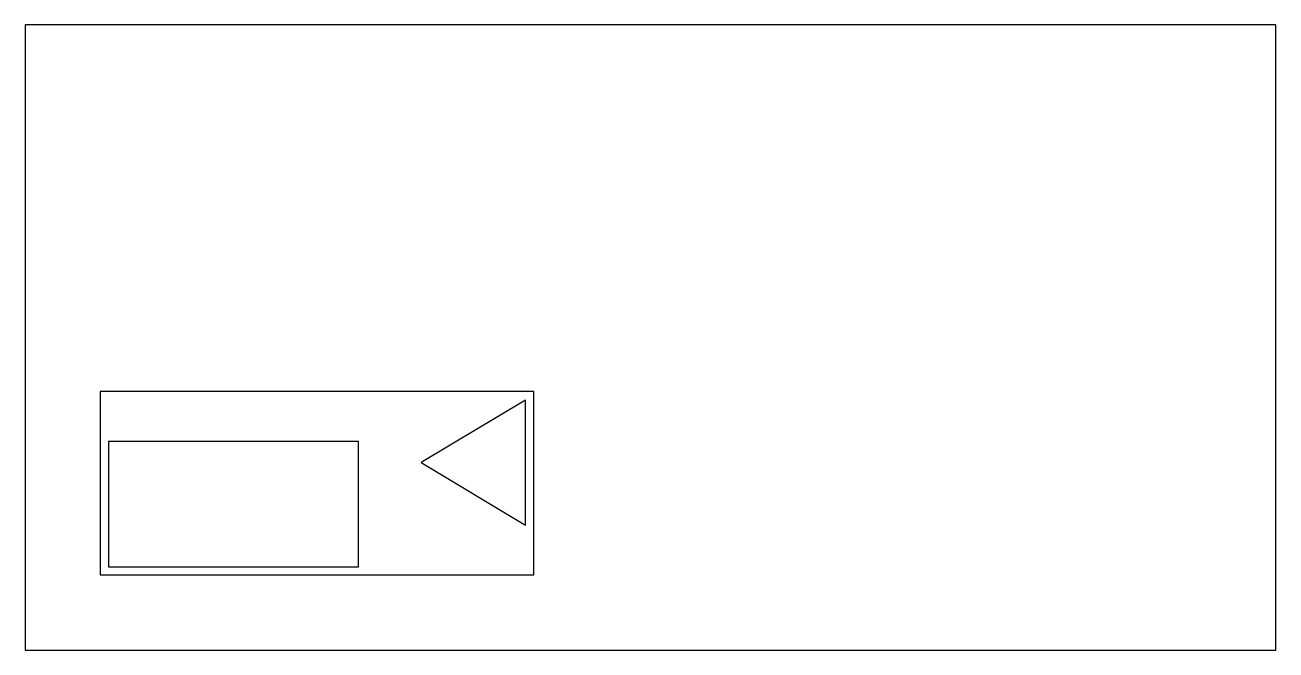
# Model space of a CAD drawing. Header units: inches. Extents: x 0 to 11.8, y 0 to 5.9.
import ezdxf

# ---------------------------------------------------------------- set-up
doc = ezdxf.new("R2010")
doc.units = ezdxf.units.IN
doc.header["$MEASUREMENT"] = 0
for name, color, linetype in [('BIN_BOUNDARY', 5, 'Continuous'), ('CUT', 7, 'Continuous'), ('OUT_SHAPE', 1, 'Continuous')]:
    doc.layers.add(name, color=color, linetype=linetype)

msp = doc.modelspace()

# ---------------------------------------------------------------- linework, layer by layer
at = {"layer": 'BIN_BOUNDARY'}
msp.add_lwpolyline([(0, 0), (11.811, 0), (11.811, 5.906), (0, 5.906)], close=True, dxfattribs=at)
at = {"layer": 'CUT'}
for points in [[(4.724, 1.181), (4.724, 2.362), (3.74, 1.772)], [(0.787, 0.787), (3.15, 0.787), (3.15, 1.969), (0.787, 1.969)]]:
    msp.add_lwpolyline(points, close=True, dxfattribs=at)
at = {"layer": 'OUT_SHAPE'}
msp.add_lwpolyline([(0.709, 0.709), (4.803, 0.709), (4.803, 2.441), (0.709, 2.441)], close=True, dxfattribs=at)

doc.saveas('drawing.dxf')
